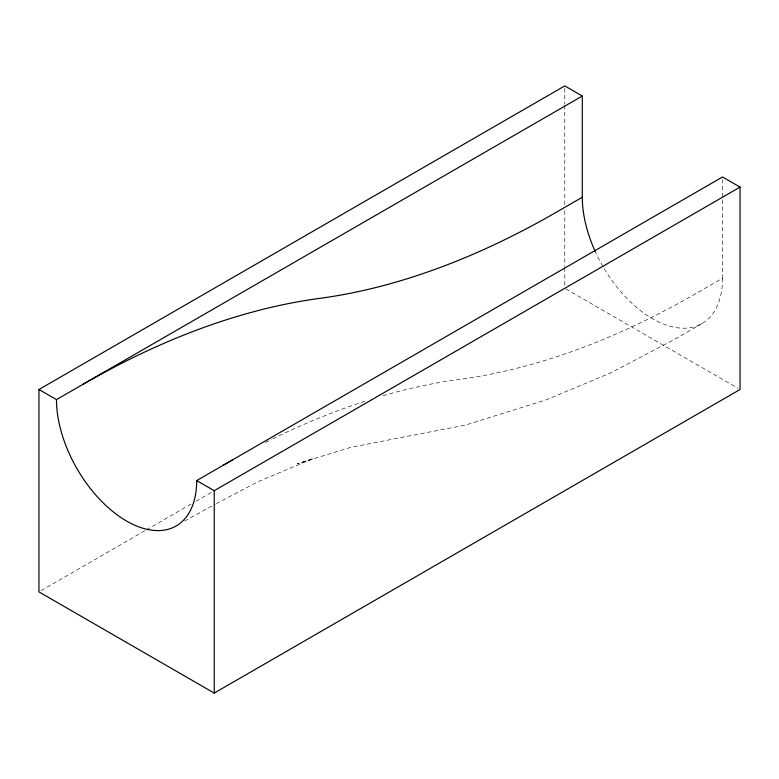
<?xml version="1.0" encoding="UTF-8"?>
<svg xmlns="http://www.w3.org/2000/svg" width="779" height="779" viewBox="0 0 779 779"><rect width="100%" height="100%" fill="white"/><g stroke="black" fill="none" stroke-linecap="round" stroke-linejoin="round"><path stroke-width="0.58" stroke-dasharray="3.9 2.92" d="M41.053 590.677L145.381 530.441M146.433 529.837L191.741 503.672M195.957 501.238L212.823 491.51M184.545 521.122L215.306 504.101M722.523 199.882L722.523 278.191L696.231 293.362A934.498 539.535 -60 0 1 459.61 379.383A934.498 539.535 -60 0 0 381.574 396.131M701.986 323.577L674.565 339.41L610.746 372.878L546.342 399.783L465.472 425.071L350.667 447.35L297.188 463.846L313.742 458.393L258.326 481.539L216.377 503.536M565.827 288.912L737.947 388.293M722.523 179.404L722.523 198.674M564.775 88.339L564.775 104.094M564.775 105.311L564.775 205.899M564.775 210.749L564.775 266.496M564.775 267.703L564.775 285.883M265.425 442.472A934.498 539.535 -60 0 1 271.774 439.307M272.835 438.791A934.498 539.535 -60 0 1 366.549 400.737M722.523 278.191A99.147 57.247 60 0 1 679.619 328.027A99.147 57.247 60 0 1 603.423 267.343M602.839 266.33A99.147 57.247 60 0 1 595.292 251.675"/><path stroke-width="1.17" d="M38.95 389.5L56.477 399.617A99.147 57.247 60 0 0 126.588 521.054A99.147 57.247 60 0 0 196.697 480.575L722.523 176.989L740.05 187.106L740.05 389.5L214.225 693.086L38.95 591.894L38.95 389.5L564.775 85.914L582.303 96.031L582.303 197.233A99.147 57.247 60 0 0 595.292 251.675M56.477 399.617L582.303 96.031M582.303 197.233L556.011 212.414A934.498 539.535 -60 0 1 319.39 298.425A934.498 539.535 -60 0 0 82.769 384.437M196.697 480.575L214.225 490.692L740.05 187.106M214.225 490.692L214.225 693.086M222.989 465.394A934.498 539.535 -60 0 1 232.532 459.961"/></g></svg>
